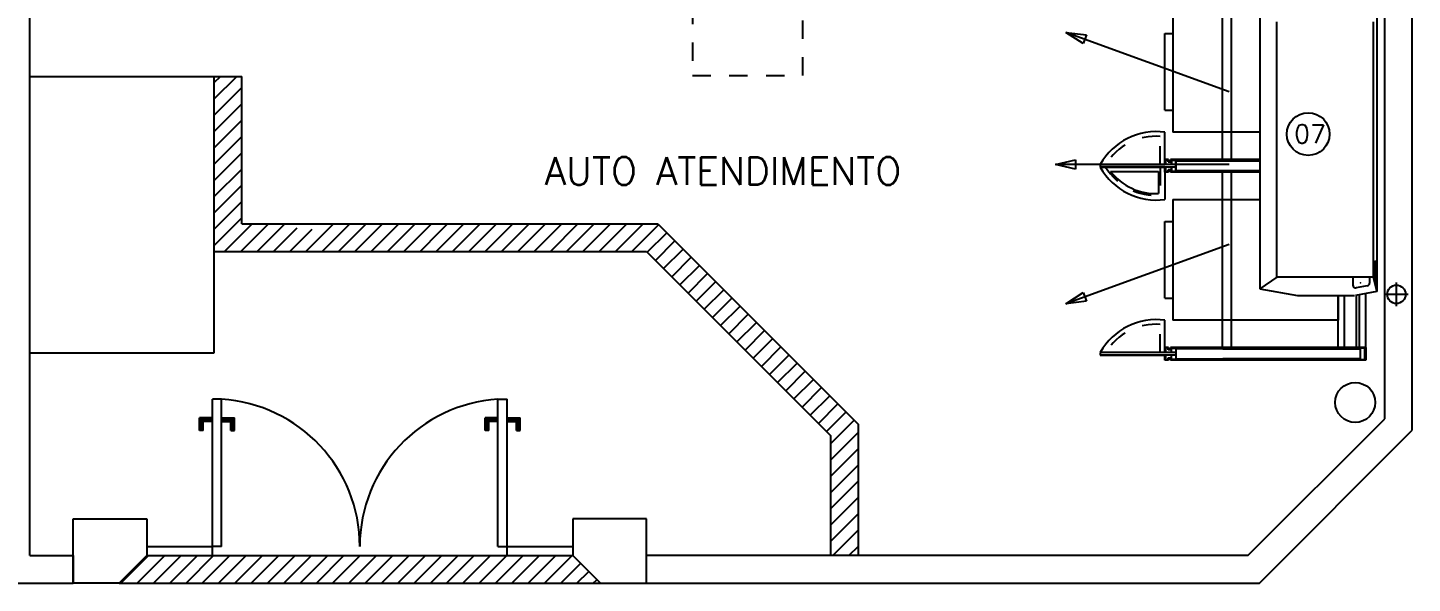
# Model space of a CAD drawing. Extents: x -22 to 17.7, y 1.4 to 35.6.
# Drawn here: x -0.15 to 7.37, y 16.19 to 19.21 of the extents above; entities that cross this region are included whole.
import ezdxf

# ---------------------------------------------------------------- set-up
doc = ezdxf.new("R2010")
doc.units = 0
doc.header["$LTSCALE"] = 0.02
doc.linetypes.add('HIDDEN', pattern=[0.375, 0.25, -0.125])
for name, color, linetype in [('AR-CONDICIONADO', 5, 'CONTINUOUS'), ('AR-INST', 1, 'CONTINUOUS'), ('ARCOND', 2, 'CONTINUOUS'), ('ARCOND_BASE', 7, 'CONTINUOUS'), ('ARCOND_TEXTO', 7, 'CONTINUOUS'), ('PDRENO', 2, 'CONTINUOUS')]:
    doc.layers.add(name, color=color, linetype=linetype)
doc.styles.add('COTAS', font='romans.shx', dxfattribs={"width": 0.75})
doc.styles.add('ROMANS', font='simplex.shx')

msp = doc.modelspace()

# ---------------------------------------------------------------- linework, layer by layer
at = {"layer": 'AR-CONDICIONADO'}
for p, q in [((6.374, 18.8592), (5.488, 19.1816)), ((5.5819, 19.1213), (5.488, 19.1816)), ((5.488, 19.1816), (5.5993, 19.1691)), ((5.5993, 19.1691), (5.5819, 19.1213)), ((5.4311, 18.4642), (5.54, 18.4905)), ((5.54, 18.4905), (5.54, 18.4397)), ((6.374, 18.4642), (5.4311, 18.4642)), ((5.54, 18.4397), (5.4311, 18.4642)), ((6.374, 18.0316), (5.488, 17.7092)), ((5.488, 17.7092), (5.5813, 17.7711)), ((5.5813, 17.7711), (5.5987, 17.7234)), ((5.5987, 17.7234), (5.488, 17.7092))]:
    msp.add_line(p, q, dxfattribs=at)
at = {"layer": 'AR-INST', "const_width": 0.005}
for points in [[(7.1707, 17.882, -1), (7.1707, 17.877, -1)], [(7.0863, 17.8254, -1), (7.0863, 17.8204, -1)]]:
    msp.add_lwpolyline(points, format="xyb", close=True, dxfattribs=at)
at = {"layer": 'ARCOND'}
for p, q in [((7.1755, 19.3183), (7.1755, 17.7753)), ((6.5405, 19.303), (6.5405, 17.7906)), ((6.6331, 17.8543), (6.6331, 19.2393)), ((7.1555, 19.2393), (7.1555, 17.8543)), ((7.1641, 17.9362), (7.1641, 17.8609)), ((7.17, 17.9369), (7.1755, 17.9153)), ((6.6331, 17.8543), (6.5405, 17.7906)), ((7.1555, 17.8543), (6.6331, 17.8543)), ((7.0455, 17.8543), (7.0455, 17.8109)), ((7.1231, 17.8067), (7.0631, 17.7961)), ((7.1355, 17.8543), (7.1355, 17.8215)), ((7.1555, 17.8543), (7.1755, 17.7753)), ((7.1643, 17.8596), (7.1755, 17.8153)), ((6.5405, 17.7906), (6.7436, 17.7547)), ((6.7488, 17.7543), (7.0535, 17.7543)), ((6.7488, 17.7543), (7.0535, 17.7543)), ((6.7488, 17.7543), (7.0535, 17.7543)), ((6.7488, 17.7543), (7.0535, 17.7543)), ((7.1755, 17.7753), (7.0588, 17.7547))]:
    msp.add_line(p, q, dxfattribs=at)
for centre, radius, start, end in [((7.1671, 17.9362), 0.003, 14.21354, 180), ((7.0605, 17.8109), 0.015, 180, 280), ((7.1205, 17.8215), 0.015, 280, 0), ((7.1691, 17.8609), 0.005, 180, 194.21354), ((6.7488, 17.7843), 0.03, 260, 270)]:
    msp.add_arc(centre, radius, start, end, dxfattribs=at)
at = {"layer": 'ARCOND_BASE'}
for p, q in [((-0.1333, 16.3426), (-0.1333, 21.7565)), ((7.2174, 17.0847), (7.2174, 21.6253)), ((7.3674, 17.0226), (7.3674, 21.6253)), ((6.335, 19.4425), (6.335, 18.4925)), ((6.335, 19.4425), (6.335, 18.4925)), ((6.385, 19.4425), (6.385, 18.4925)), ((-0.1333, 18.9426), (1.0167, 18.9426)), ((0.8667, 17.4426), (0.8667, 18.9426)), ((0.8667, 18.9091), (0.9002, 18.9426)), ((0.8667, 18.8207), (0.9886, 18.9426)), ((1.0167, 18.1426), (1.0167, 18.9426)), ((0.8667, 18.7323), (1.0167, 18.8823)), ((0.8667, 18.6439), (1.0167, 18.7939)), ((0.8667, 18.5555), (1.0167, 18.7055)), ((6.025, 18.465), (6.025, 18.64)), ((0.8667, 18.4671), (1.0167, 18.6171)), ((0.8667, 18.3787), (1.0167, 18.5287)), ((6.025, 18.465), (6.025, 18.4925)), ((6.045, 18.4925), (6.025, 18.4925)), ((6.025, 18.4925), (6.025, 18.465)), ((6.045, 18.4925), (6.025, 18.4925)), ((6.0275, 18.465), (6.0275, 18.49)), ((6.0275, 18.49), (6.0425, 18.49)), ((6.0425, 18.49), (6.0275, 18.49)), ((6.0275, 18.49), (6.0275, 18.465)), ((6.0425, 18.49), (6.0425, 18.48)), ((6.0425, 18.48), (6.0425, 18.49)), ((6.045, 18.4825), (6.045, 18.4925)), ((6.045, 18.4925), (6.045, 18.4825)), ((6.06, 18.4825), (6.045, 18.4825)), ((6.06, 18.4825), (6.045, 18.4825)), ((6.34, 18.4925), (6.055, 18.4925)), ((6.055, 18.4825), (6.055, 18.4925)), ((6.34, 18.4925), (6.055, 18.4925)), ((6.055, 18.4925), (6.055, 18.4825)), ((6.085, 18.4875), (6.06, 18.4875)), ((6.06, 18.4875), (6.06, 18.465)), ((6.06, 18.465), (6.06, 18.4875)), ((6.06, 18.4875), (6.085, 18.4875)), ((6.085, 18.4275), (6.085, 18.4875)), ((6.085, 18.4875), (6.085, 18.4275)), ((6.34, 18.485), (6.085, 18.485)), ((6.085, 18.485), (6.34, 18.485)), ((6.5405, 18.4925), (6.34, 18.4925)), ((6.5405, 18.4925), (6.34, 18.4925)), ((6.34, 18.485), (6.5405, 18.485)), ((6.5405, 18.485), (6.34, 18.485)), ((0.8667, 18.2903), (1.0167, 18.4403)), ((5.6744, 18.465), (6.025, 18.465)), ((5.6744, 18.45), (6.025, 18.45)), ((5.6744, 18.45), (6.025, 18.45)), ((6.085, 18.465), (5.675, 18.465)), ((5.675, 18.45), (5.675, 18.465)), ((6.085, 18.465), (5.675, 18.465)), ((5.675, 18.45), (5.675, 18.465)), ((6.085, 18.45), (5.675, 18.45)), ((6.085, 18.45), (5.675, 18.45)), ((5.7296, 18.4275), (5.99, 18.4275)), ((5.99, 18.4275), (5.99, 18.307)), ((6.025, 18.4225), (6.025, 18.45)), ((6.025, 18.45), (6.025, 18.2751)), ((6.025, 18.45), (6.025, 18.4225)), ((6.045, 18.4225), (6.025, 18.4225)), ((6.045, 18.4225), (6.025, 18.4225)), ((6.0275, 18.425), (6.0275, 18.45)), ((6.0275, 18.45), (6.0275, 18.425)), ((6.0425, 18.425), (6.0275, 18.425)), ((6.0275, 18.425), (6.0425, 18.425)), ((6.0425, 18.48), (6.06, 18.48)), ((6.06, 18.48), (6.0425, 18.48)), ((6.06, 18.435), (6.0425, 18.435)), ((6.0425, 18.435), (6.0425, 18.425)), ((6.0425, 18.425), (6.0425, 18.435)), ((6.0425, 18.435), (6.06, 18.435)), ((6.045, 18.4225), (6.045, 18.4325)), ((6.06, 18.4325), (6.045, 18.4325)), ((6.045, 18.4325), (6.045, 18.4225)), ((6.06, 18.4325), (6.045, 18.4325)), ((6.055, 18.4225), (6.055, 18.4325)), ((6.055, 18.4325), (6.055, 18.4225)), ((6.34, 18.4225), (6.055, 18.4225)), ((6.34, 18.4225), (6.055, 18.4225)), ((6.06, 18.45), (6.06, 18.4275)), ((6.06, 18.4275), (6.06, 18.45)), ((6.06, 18.4275), (6.085, 18.4275)), ((6.085, 18.4275), (6.06, 18.4275)), ((6.085, 18.43), (6.34, 18.43)), ((6.34, 18.43), (6.085, 18.43)), ((6.335, 18.4225), (6.335, 17.4725)), ((6.335, 18.4225), (6.335, 17.4725)), ((6.5405, 18.43), (6.34, 18.43)), ((6.34, 18.43), (6.5405, 18.43)), ((6.5405, 18.4225), (6.34, 18.4225)), ((6.5405, 18.4225), (6.34, 18.4225)), ((6.385, 18.4225), (6.385, 17.4725)), ((0.8667, 18.2019), (1.0167, 18.3519)), ((0.8667, 18.1136), (1.0167, 18.2636)), ((0.8667, 18.0252), (1.0167, 18.1752)), ((0.9225, 17.9926), (1.0725, 18.1426)), ((1.0109, 17.9926), (1.1609, 18.1426)), ((1.0167, 18.1426), (3.2744, 18.1426)), ((1.0993, 17.9926), (1.2493, 18.1426)), ((1.1877, 17.9926), (1.3166, 18.1215)), ((1.2761, 17.9926), (1.3981, 18.1146)), ((1.3645, 17.9926), (1.5145, 18.1426)), ((1.4528, 17.9926), (1.6028, 18.1426)), ((1.5412, 17.9926), (1.6912, 18.1426)), ((1.6296, 17.9926), (1.7796, 18.1426)), ((1.718, 17.9926), (1.868, 18.1426)), ((1.8064, 17.9926), (1.9564, 18.1426)), ((1.8948, 17.9926), (2.0448, 18.1426)), ((2.0933, 18.1027), (2.1332, 18.1426)), ((2.0933, 18.0144), (2.2216, 18.1426)), ((2.16, 17.9926), (2.31, 18.1426)), ((2.2483, 17.9926), (2.3983, 18.1426)), ((2.3367, 17.9926), (2.4867, 18.1426)), ((2.4251, 17.9926), (2.5751, 18.1426)), ((2.5135, 17.9926), (2.6635, 18.1426)), ((2.6019, 17.9926), (2.7519, 18.1426)), ((2.6903, 17.9926), (2.8403, 18.1426)), ((2.7787, 17.9926), (2.9287, 18.1426)), ((2.8671, 17.9926), (3.0171, 18.1426)), ((2.9554, 17.9926), (3.1054, 18.1426)), ((3.0438, 17.9926), (3.1938, 18.1426)), ((3.1322, 17.9926), (3.2783, 18.1387)), ((3.2744, 18.1426), (4.3623, 17.0547)), ((1.9832, 17.9926), (2.0933, 18.1027)), ((3.2164, 17.9884), (3.3225, 18.0945)), ((3.2606, 17.9442), (3.3667, 18.0503)), ((0.8667, 17.9926), (3.2123, 17.9926)), ((2.0716, 17.9926), (2.0933, 18.0144)), ((3.2123, 17.9926), (4.2123, 16.9926)), ((3.3048, 17.9), (3.4109, 18.0061)), ((3.349, 17.8558), (3.4551, 17.9619)), ((3.3932, 17.8116), (3.4993, 17.9177)), ((3.4374, 17.7674), (3.5435, 17.8735)), ((3.4816, 17.7232), (3.5877, 17.8293)), ((3.5258, 17.6791), (3.6319, 17.7851)), ((3.57, 17.6349), (3.6761, 17.7409)), ((6.965, 17.4725), (6.965, 17.7543)), ((7, 17.4725), (7, 17.7543)), ((7.065, 17.4725), (7.065, 17.7558)), ((7.08, 17.4725), (7.08, 17.7585)), ((7.115, 17.4725), (7.115, 17.7647)), ((3.6142, 17.5907), (3.7203, 17.6967)), ((3.6584, 17.5465), (3.7644, 17.6525)), ((3.7026, 17.5023), (3.8086, 17.6083)), ((6.025, 17.445), (6.025, 17.62)), ((3.7468, 17.4581), (3.8528, 17.5642)), ((3.791, 17.4139), (3.897, 17.52)), ((-0.1333, 17.4426), (0.8667, 17.4426)), ((3.8352, 17.3697), (3.9412, 17.4758)), ((3.8794, 17.3255), (3.9854, 17.4316)), ((5.6744, 17.43), (6.025, 17.43)), ((6.085, 17.445), (5.675, 17.445)), ((5.675, 17.43), (5.675, 17.445)), ((6.085, 17.43), (5.675, 17.43)), ((6.025, 17.445), (6.025, 17.4725)), ((6.045, 17.4725), (6.025, 17.4725)), ((6.025, 17.4025), (6.025, 17.43)), ((6.0425, 17.47), (6.0275, 17.47)), ((6.0275, 17.47), (6.0275, 17.445)), ((6.0275, 17.43), (6.0275, 17.405)), ((6.0425, 17.46), (6.0425, 17.47)), ((6.06, 17.46), (6.0425, 17.46)), ((6.045, 17.4625), (6.045, 17.4725)), ((6.06, 17.4625), (6.045, 17.4625)), ((6.34, 17.4725), (6.055, 17.4725)), ((6.055, 17.4625), (6.055, 17.4725)), ((6.06, 17.445), (6.06, 17.4675)), ((6.06, 17.4675), (6.085, 17.4675)), ((6.06, 17.4075), (6.06, 17.43)), ((6.085, 17.4675), (6.085, 17.4075)), ((6.34, 17.465), (6.085, 17.465)), ((7.115, 17.4725), (6.34, 17.4725)), ((6.34, 17.465), (7.085, 17.465)), ((7.085, 17.4675), (7.085, 17.4075)), ((7.11, 17.4675), (7.085, 17.4675)), ((7.11, 17.4075), (7.11, 17.4675)), ((7.115, 17.4725), (7.115, 17.4025)), ((3.9235, 17.2813), (4.0296, 17.3874)), ((6.045, 17.4025), (6.025, 17.4025)), ((6.0275, 17.405), (6.0425, 17.405)), ((6.0425, 17.405), (6.0425, 17.415)), ((6.0425, 17.415), (6.06, 17.415)), ((6.045, 17.4025), (6.045, 17.4125)), ((6.06, 17.4125), (6.045, 17.4125)), ((6.055, 17.4025), (6.055, 17.4125)), ((6.34, 17.4025), (6.055, 17.4025)), ((6.085, 17.4075), (6.06, 17.4075)), ((6.085, 17.41), (6.34, 17.41)), ((7.085, 17.41), (6.34, 17.41)), ((7.115, 17.4025), (6.34, 17.4025)), ((7.085, 17.4075), (7.11, 17.4075)), ((3.9677, 17.2371), (4.0738, 17.3432)), ((4.0119, 17.1929), (4.118, 17.299)), ((4.0561, 17.1487), (4.1622, 17.2548)), ((4.1003, 17.1045), (4.2064, 17.2106)), ((0.8563, 16.3926), (0.8563, 17.191)), ((0.9063, 17.191), (0.8563, 17.191)), ((0.9063, 16.3926), (0.9063, 17.191)), ((2.4063, 16.3926), (2.4063, 17.191)), ((2.4063, 17.191), (2.4563, 17.191)), ((2.4563, 16.3926), (2.4563, 17.191)), ((4.1445, 17.0603), (4.2506, 17.1664)), ((0.7863, 17.021), (0.7863, 17.091)), ((0.8563, 17.091), (0.7863, 17.091)), ((0.8563, 17.071), (0.8063, 17.071)), ((0.8063, 17.021), (0.8063, 17.071)), ((0.9063, 17.091), (0.9763, 17.091)), ((0.9063, 17.071), (0.9563, 17.071)), ((0.9563, 17.021), (0.9563, 17.071)), ((0.9763, 17.021), (0.9763, 17.091)), ((2.3363, 17.021), (2.3363, 17.091)), ((2.4063, 17.091), (2.3363, 17.091)), ((2.3563, 17.021), (2.3563, 17.071)), ((2.4063, 17.071), (2.3563, 17.071)), ((2.4563, 17.091), (2.5263, 17.091)), ((2.4563, 17.071), (2.5063, 17.071)), ((2.5063, 17.021), (2.5063, 17.071)), ((2.5263, 17.021), (2.5263, 17.091)), ((4.1887, 17.0161), (4.2948, 17.1222)), ((4.2123, 16.9513), (4.339, 17.078)), ((4.3623, 16.3426), (4.3623, 17.0547)), ((6.4752, 16.3426), (7.2174, 17.0847)), ((0.8063, 17.021), (0.7863, 17.021)), ((0.9563, 17.021), (0.9763, 17.021)), ((2.3563, 17.021), (2.3363, 17.021)), ((2.5063, 17.021), (2.5263, 17.021)), ((4.2123, 16.8629), (4.3623, 17.0129)), ((4.2123, 16.3426), (4.2123, 16.9926)), ((6.5374, 16.1926), (7.3674, 17.0226)), ((4.2123, 16.7745), (4.3623, 16.9245)), ((4.2123, 16.6861), (4.3623, 16.8361)), ((4.2123, 16.5978), (4.3623, 16.7478)), ((4.2123, 16.5094), (4.3623, 16.6594)), ((0.1003, 16.1926), (0.1003, 16.5426)), ((0.1003, 16.5426), (0.5003, 16.5426)), ((0.5003, 16.5426), (0.5003, 16.3426)), ((3.2123, 16.5426), (2.8123, 16.5426)), ((2.8123, 16.5426), (2.8123, 16.3426)), ((3.2123, 16.1926), (3.2123, 16.5426)), ((4.2123, 16.421), (4.3623, 16.571)), ((4.2223, 16.3426), (4.3623, 16.4826)), ((0.5003, 16.3926), (0.8563, 16.3926)), ((0.8563, 16.3426), (0.8563, 16.3926)), ((0.9063, 16.3926), (0.8563, 16.3926)), ((2.4063, 16.3926), (2.4563, 16.3926)), ((2.4563, 16.3926), (2.8123, 16.3926)), ((2.4563, 16.3426), (2.4563, 16.3926)), ((4.3107, 16.3426), (4.3623, 16.3942)), ((-0.1333, 16.3426), (0.1003, 16.3426)), ((0.1003, 16.3426), (0.1003, 16.1926)), ((0.5003, 16.3426), (0.3503, 16.1926)), ((0.36, 16.1926), (0.51, 16.3426)), ((0.4483, 16.1926), (0.5983, 16.3426)), ((0.5003, 16.3426), (0.8563, 16.3426)), ((0.5367, 16.1926), (0.6867, 16.3426)), ((0.6251, 16.1926), (0.7751, 16.3426)), ((0.7135, 16.1926), (0.8635, 16.3426)), ((0.8019, 16.1926), (0.9519, 16.3426)), ((0.8563, 16.3426), (2.4563, 16.3426)), ((0.8903, 16.1926), (1.0403, 16.3426)), ((0.9787, 16.1926), (1.1287, 16.3426)), ((1.0671, 16.1926), (1.2171, 16.3426)), ((1.1554, 16.1926), (1.3054, 16.3426)), ((1.2438, 16.1926), (1.3938, 16.3426)), ((1.3322, 16.1926), (1.4822, 16.3426)), ((1.4206, 16.1926), (1.5706, 16.3426)), ((1.509, 16.1926), (1.659, 16.3426)), ((1.5974, 16.1926), (1.7474, 16.3426)), ((1.6858, 16.1926), (1.8358, 16.3426)), ((1.7742, 16.1926), (1.9242, 16.3426)), ((1.8626, 16.1926), (2.0126, 16.3426)), ((1.9509, 16.1926), (2.1009, 16.3426)), ((2.0393, 16.1926), (2.1893, 16.3426)), ((2.1277, 16.1926), (2.2777, 16.3426)), ((2.2161, 16.1926), (2.3661, 16.3426)), ((2.3045, 16.1926), (2.4545, 16.3426)), ((2.3929, 16.1926), (2.5429, 16.3426)), ((2.4563, 16.3426), (2.8123, 16.3426)), ((2.4813, 16.1926), (2.6313, 16.3426)), ((2.5697, 16.1926), (2.7197, 16.3426)), ((2.658, 16.1926), (2.808, 16.3426)), ((2.8123, 16.3426), (2.9623, 16.1926)), ((5.9274, 16.3426), (3.2123, 16.3426)), ((3.2123, 16.1926), (3.2123, 16.3426)), ((6.4752, 16.3426), (5.9274, 16.3426)), ((2.7464, 16.1926), (2.8544, 16.3005)), ((2.8348, 16.1926), (2.8985, 16.2563)), ((-0.2726, 16.1926), (0.1003, 16.1926)), ((0.3503, 16.1926), (0.1003, 16.1926)), ((0.3503, 16.1926), (2.9623, 16.1926)), ((0.3503, 16.1926), (2.9623, 16.1926)), ((0.3503, 16.1926), (2.9623, 16.1926)), ((2.9232, 16.1926), (2.9427, 16.2121)), ((2.9623, 16.1926), (3.2123, 16.1926)), ((3.2123, 16.1926), (5.9274, 16.1926)), ((5.9274, 16.1926), (6.5374, 16.1926))]:
    msp.add_line(p, q, dxfattribs=at)
at = {"layer": 'ARCOND_BASE', "linetype": 'HIDDEN'}
for p, q in [((3.461, 19.7269), (3.461, 18.9469)), ((4.061, 18.9469), (4.061, 19.7269)), ((3.461, 18.9469), (4.061, 18.9469)), ((6, 18.465), (6, 18.6175)), ((6, 18.45), (6, 18.2975)), ((6, 17.445), (6, 17.5975))]:
    msp.add_line(p, q, dxfattribs=at)
at = {"layer": 'ARCOND_BASE', "linetype": 'Continuous'}
for p, q in [((6.0672, 19.2951), (6.0672, 18.64)), ((6.025, 19.1762), (6.0672, 19.1762)), ((6.025, 18.7589), (6.025, 19.1762)), ((6.025, 18.7589), (6.0672, 18.7589)), ((6.5405, 18.64), (6.0672, 18.64)), ((6.0672, 18.2751), (6.0672, 17.62)), ((6.0672, 18.2751), (6.5405, 18.2751)), ((6.025, 18.1562), (6.0672, 18.1562)), ((6.025, 17.7389), (6.025, 18.1562)), ((6.025, 17.7389), (6.0672, 17.7389)), ((6.965, 17.7543), (6.965, 17.62)), ((6.965, 17.62), (6.0672, 17.62))]:
    msp.add_line(p, q, dxfattribs=at)
at = {"layer": 'ARCOND_BASE'}
msp.add_circle((7.0575, 17.1738), 0.1086, dxfattribs=at)
for centre, radius, start, end in [((5.9783, 18.2948), 0.3483, 82.28849, 150.73909), ((5.9783, 18.6203), 0.3483, 209.26091, 277.71151), ((5.976, 18.6182), 0.3115, 217.72757, 272.5778), ((5.9783, 17.2748), 0.3483, 82.28849, 150.73909), ((0.8563, 16.3926), 0.8, 0, 86.41668), ((2.4563, 16.3926), 0.8, 93.58332, 180)]:
    msp.add_arc(centre, radius, start, end, dxfattribs=at)
at = {"layer": 'ARCOND_BASE', "linetype": 'HIDDEN'}
for centre, start, end in [((5.9786, 18.2947), 86.20141, 148.23163), ((5.9786, 18.6204), 211.76837, 273.79859), ((5.9786, 17.2747), 86.20141, 148.23163)]:
    msp.add_arc(centre, 0.3236, start, end, dxfattribs=at)
at = {"layer": 'ARCOND_BASE'}
for points in [[(0.8063, 17.021), (0.8063, 17.071), (0.7863, 17.021), (0.7863, 17.091)], [(0.8563, 17.091), (0.7863, 17.091), (0.8563, 17.071), (0.8063, 17.071)], [(0.9763, 17.091), (0.9063, 17.091), (0.9563, 17.071), (0.9063, 17.071)], [(0.9763, 17.021), (0.9763, 17.091), (0.9563, 17.021), (0.9563, 17.071)], [(2.3363, 17.091), (2.4063, 17.091), (2.3563, 17.071), (2.4063, 17.071)], [(2.3363, 17.021), (2.3363, 17.091), (2.3563, 17.021), (2.3563, 17.071)], [(2.4563, 17.091), (2.5263, 17.091), (2.4563, 17.071), (2.5063, 17.071)], [(2.5063, 17.021), (2.5063, 17.071), (2.5263, 17.021), (2.5263, 17.091)]]:
    msp.add_solid(points, dxfattribs=at)
at = {"layer": 'ARCOND_TEXTO'}
msp.add_circle((6.8027, 18.63), 0.1159, dxfattribs=at)
at = {"layer": 'PDRENO', "color": 1}
for p, q in [((7.2809, 17.6965), (7.2809, 17.8242)), ((7.3448, 17.7604), (7.2171, 17.7604))]:
    msp.add_line(p, q, dxfattribs=at)
msp.add_circle((7.2809, 17.7604), 0.05, dxfattribs=at)

# ---------------------------------------------------------------- texts
at = {"layer": 'ARCOND_TEXTO'}
for s, height, style, p in [('07', 0.1, 'ROMANS', (6.7267, 18.5808)), ('AUTO ATENDIMENTO', 0.15, 'COTAS', (2.6592, 18.3544))]:
    msp.add_text(s, height=height, dxfattribs=dict(at, style=style)).set_placement(p)

doc.saveas('drawing.dxf')
